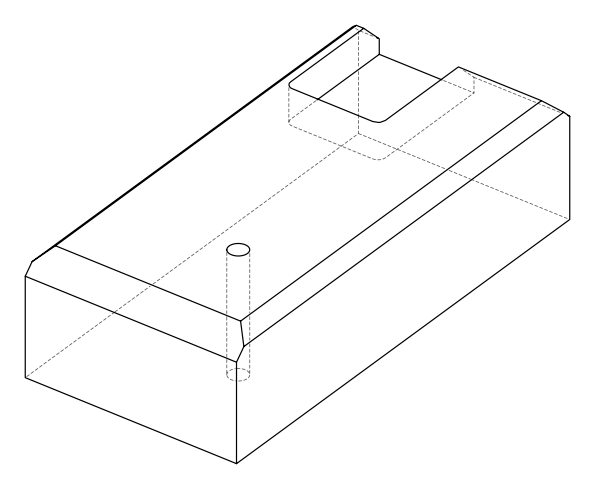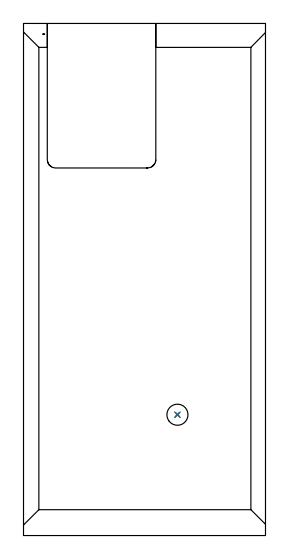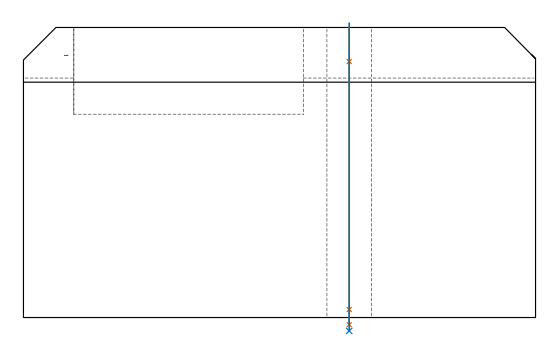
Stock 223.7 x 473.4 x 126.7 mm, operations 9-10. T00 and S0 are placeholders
(PLAN: 10 operations, 5 tool changes, 118.9 min)
(1 AREA_MILL | FG_CHAMFER_SURFACE | UGT0205_001 | 1.46 min | 7343 mm3)
(2 AREA_MILL_1 | FG_CHAMFER_SURFACE_1 | UGT0205_001 | 6.62 min | 26736 mm3)
(3 AREA_MILL_2 | FG_CHAMFER_SURFACE_2 | UGT0205_001 | 15.84 min | 63879 mm3)
(4 AREA_MILL_3 | FG_CHAMFER_SURFACE_3 | UGT0205_001 | 17.95 min | 39780 mm3)
(5 AREA_MILL_4 | FG_CHAMFER_SURFACE_4 | UGT0205_001 | 21.37 min | 44059 mm3)
(6 MILL_SLOT | SLOT_PARTIAL_RECTANGULAR | NXT0201_011 | Follow Part, ap 3, ae 75% | 54.36 min | 503028 mm3)
(7 SPOT_DRILL | STEP1HOLE | NXT0321_9005460120000 | 0.05 min | 178 mm3)
(8 DRILL_BLIND_HOLE_INTO_CENTER | STEP1HOLE | UGT0301_198 | 0.06 min | 368 mm3)
(9 GUN_DRILL_THROUGH_HOLE | STEP1HOLE | UGT0307_003 | 0.61 min | 4435 mm3)
(10 SPADE_DRILL_TO_ENLARGE_THROUGH_HOLE | STEP1HOLE | UGT0306_010 | 0.54 min | 32779 mm3)
(TOOL UGT0205_001 | Chamfer Mill 20 x 3 x 45 deg. | D20 FL50 Z2)
(TOOL NXT0201_011 | ENDMILL 12mm [2P460-1200-NA 1630] | D12 FL38 Z6)
(TOOL NXT0321_9005460120000 | NC Spot Drill, 142deg, 12mm, Carbide, Uncoated | D12 PA142 FL30 Z2)
(TOOL UGT0301_198 | Twist Drill 7.9 mm | D7.9 PA118 FL73 Z2)
(TOOL UGT0307_003 | Gun Drill 7 mm | D7 PA130 FL24 Z1)
(TOOL UGT0306_010 | Spade Drill 19.5mm | D19.5 PA132 FL10 Z2)
(OP 9 GUN_DRILL_THROUGH_HOLE)
G17 G21 G94 G90
T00 M6
G54
G17 G0 G90 X142.3 Y111.7 M8
G43 Z136.7 H0
Z127.191
S716 M3
G94 G1 Z111.821 F125. M26
G4 X.084
Z3.5 F250.
G4 X.084
Z-3.132 F125.
G4 X.084
M5
M9
G0 Z127.191
Z136.7
M2
(OP 10 SPADE_DRILL_TO_ENLARGE_THROUGH_HOLE)
G17 G21 G94 G90
T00 M6
G54
G17 G0 G90 X142.3 Y111.7 S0 M3
G43 Z136.7 H0
G94 G73 G98 Z-5.841 F250. Q18.934 R128.7
G80
M5
M2
